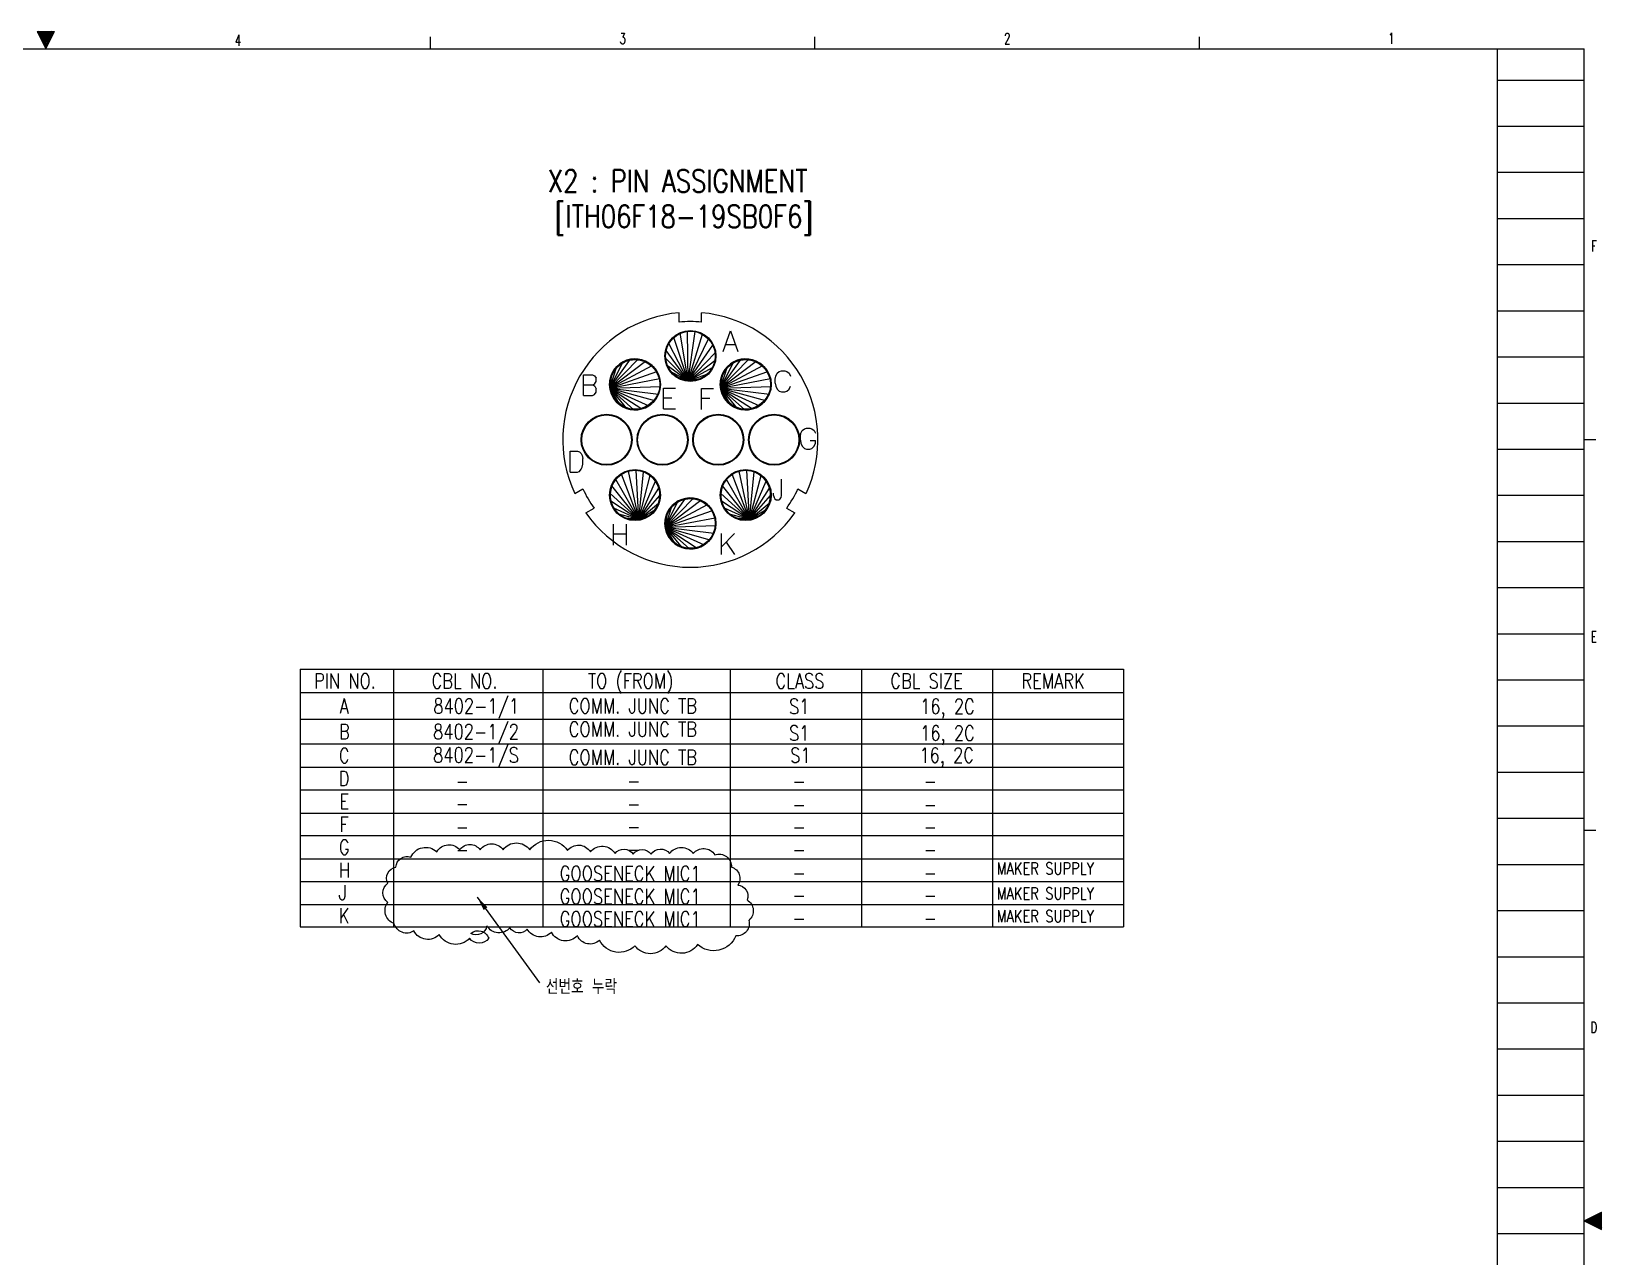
# Model space of a CAD drawing. Extents: x 260 to 819, y -886 to -454.
# Drawn here: x 537.3 to 809.5, y -675.9 to -463.5 of the extents above; entities that cross this region are included whole.
import ezdxf
from ezdxf.enums import TextEntityAlignment as Align

# ---------------------------------------------------------------- set-up
doc = ezdxf.new("R2010")
doc.units = 0
doc.header["$LTSCALE"] = 150
doc.header["$MEASUREMENT"] = 0
doc.linetypes.add('DASHED', pattern=[0.75, 0.5, -0.25])
doc.layers.get('0').update_dxf_attribs({"color": 6, "linetype": 'CONTINUOUS'})
doc.layers.add('현배선도', color=7, linetype='CONTINUOUS')
doc.styles.get("Standard").update_dxf_attribs({"font": 'romans.shx', "width": 0.8, "bigfont": 'whgtxt.shx'})
doc.dimstyles.get("Standard").update_dxf_attribs({"dimtxt": 0.18, "dimasz": 0.18, "dimexe": 0.18, "dimexo": 0.0625, "dimgap": 0.09, "dimtad": 0, "dimtih": 1, "dimtoh": 1, "dimdec": 4, "dimzin": 0, "dimdsep": 46, "dimtxsty": 'Standard', "dimcen": 0.09, "dimadec": 0, "dimazin": 0, "dimtfac": 1, "dimtdec": 4, "dimtofl": 0, "dimtmove": 0, "dimatfit": 3, "dimfxl": 0, "dimtolj": 1, "dimtzin": 0, "dimarcsym": 0})

# ---------------------------------------------------------------- blocks, each defined once
blk = doc.blocks.new('*H0')
at = {"color": 2, "linetype": 'Continuous'}
for p, q in [((3.02, 203.17), (1.99, 204.2)), ((3.02, 203.46), (2.18, 204.3)), ((3.02, 203.74), (2.37, 204.39)), ((3.02, 204.02), (2.55, 204.49)), ((3.02, 204.3), (2.74, 204.58)), ((3.02, 204.59), (2.93, 204.68)), ((0.33, 203.03), (0.11, 203.25)), ((0.9, 202.75), (0.3, 203.35)), ((1.47, 202.46), (0.49, 203.44)), ((2.04, 202.18), (0.67, 203.54)), ((2.61, 201.89), (0.86, 203.63)), ((3.02, 201.76), (1.05, 203.73)), ((3.02, 202.04), (1.24, 203.82)), ((3.02, 202.32), (1.43, 203.92)), ((3.02, 202.61), (1.61, 204.01)), ((3.02, 202.89), (1.8, 204.11))]:
    blk.add_line(p, q, dxfattribs=at)
blk = doc.blocks.new('*H1')
at = {"color": 2, "linetype": 'Continuous'}
for p, q in [((1.95, 204.18), (0.64, 202.88)), ((2.52, 204.47), (0.83, 202.78)), ((3.02, 204.69), (1.02, 202.69)), ((3.02, 204.4), (1.21, 202.59)), ((0.24, 203.32), (0.08, 203.16)), ((0.81, 203.61), (0.27, 203.07)), ((1.38, 203.89), (0.46, 202.97)), ((3.02, 204.12), (1.4, 202.5)), ((3.02, 203.84), (1.58, 202.4)), ((3.02, 203.56), (1.77, 202.31)), ((3.02, 203.27), (1.96, 202.21)), ((3.02, 202.99), (2.15, 202.12)), ((3.02, 202.71), (2.34, 202.02)), ((3.02, 202.42), (2.53, 201.93)), ((3.02, 202.14), (2.71, 201.84)), ((3.02, 201.86), (2.9, 201.74))]:
    blk.add_line(p, q, dxfattribs=at)
blk = doc.blocks.new('*H2')
at = {"color": 2, "linetype": 'Continuous'}
for p, q in [((-266.22, 407.36), (-268.12, 409.25)), ((-266.13, 407.55), (-268, 409.42)), ((-266.32, 407.17), (-267.84, 408.69)), ((-266.04, 407.74), (-267.72, 409.42)), ((-265.94, 407.93), (-267.44, 409.42)), ((-265.85, 408.12), (-267.15, 409.42)), ((-265.75, 408.31), (-266.87, 409.42)), ((-265.66, 408.5), (-266.59, 409.42)), ((-265.57, 408.69), (-266.31, 409.42)), ((-265.47, 408.87), (-266.02, 409.42)), ((-265.38, 409.06), (-265.74, 409.42)), ((-265.29, 409.25), (-265.46, 409.42)), ((-266.41, 406.98), (-267.56, 408.13)), ((-266.5, 406.79), (-267.28, 407.57)), ((-266.6, 406.61), (-267, 407.01)), ((-266.69, 406.42), (-266.72, 406.45))]:
    blk.add_line(p, q, dxfattribs=at)
blk = doc.blocks.new('*H3')
at = {"color": 2, "linetype": 'Continuous'}
for p, q in [((-267.98, 409.42), (-268.13, 409.28)), ((-267.7, 409.42), (-268.03, 409.09)), ((-267.42, 409.42), (-267.94, 408.9)), ((-267.13, 409.42), (-267.85, 408.71)), ((-266.85, 409.42), (-267.75, 408.52)), ((-266.57, 409.42), (-267.66, 408.33)), ((-266.29, 409.42), (-267.57, 408.15)), ((-266, 409.42), (-267.47, 407.96)), ((-265.72, 409.42), (-267.38, 407.77)), ((-265.44, 409.42), (-267.28, 407.58)), ((-265.25, 409.33), (-267.19, 407.39)), ((-265.52, 408.77), (-267.1, 407.2)), ((-265.8, 408.21), (-267, 407.01)), ((-266.08, 407.65), (-266.91, 406.82)), ((-266.36, 407.09), (-266.82, 406.63)), ((-266.64, 406.53), (-266.72, 406.44))]:
    blk.add_line(p, q, dxfattribs=at)
blk = doc.blocks.new('ansi-c')
at = {"color": 2, "linetype": 'Continuous'}
for p, q in [((208.8, 767.49), (211.8, 767.49)), ((208.8, 767.49), (210.3, 764.46)), ((210.3, 764.46), (211.8, 767.49)), ((477, 561.26), (480.02, 562.78)), ((477, 561.26), (480.02, 559.74)), ((480.02, 559.74), (480.02, 562.78))]:
    blk.add_line(p, q, dxfattribs=at)
at = {"color": 210, "linetype": 'Continuous'}
for p, q in [((276.98, 764.46), (276.98, 766.57)), ((343.65, 764.46), (343.65, 766.57)), ((410.33, 764.46), (410.33, 766.57)), ((462, 751.06), (477, 751.06)), ((462, 735.06), (477, 735.06)), ((462, 719.06), (477, 719.06)), ((462, 703.06), (477, 703.06)), ((477, 696.73), (479.05, 696.73)), ((462, 687.06), (477, 687.06)), ((462, 671.06), (477, 671.06)), ((462, 655.06), (477, 655.06)), ((462, 639.06), (477, 639.06)), ((477, 629), (479.05, 629)), ((462, 623.06), (477, 623.06)), ((462, 607.06), (477, 607.06)), ((462, 591.06), (477, 591.06)), ((462, 575.06), (477, 575.06)), ((477, 561.26), (479.05, 561.26)), ((462, 559.06), (477, 559.06))]:
    blk.add_line(p, q, dxfattribs=at)
at = {"color": 5, "linetype": 'Continuous'}
for p, q in [((-56.4, 764.46), (477, 764.46)), ((462, 358.06), (462, 764.46)), ((477, 358.06), (477, 764.46)), ((462, 759.06), (477, 759.06)), ((462, 743.06), (477, 743.06)), ((462, 727.06), (477, 727.06)), ((462, 711.06), (477, 711.06)), ((462, 695.06), (477, 695.06)), ((462, 679.06), (477, 679.06)), ((462, 663.06), (477, 663.06)), ((462, 647.06), (477, 647.06)), ((462, 631.06), (477, 631.06)), ((462, 615.06), (477, 615.06)), ((462, 599.06), (477, 599.06)), ((462, 583.06), (477, 583.06)), ((462, 567.06), (477, 567.06))]:
    blk.add_line(p, q, dxfattribs=at)
at = {"color": 7, "linetype": 'Continuous'}
for name in ['*H3', '*H2', '*H1', '*H0']:
    blk.add_blockref(name, (477, 358.06), dxfattribs=at)
at = {"color": 130, "linetype": 'Continuous', "width": 0.655684}
for s, p in [('4', (243.63, 765.92)), ('3', (310.33, 766.25)), ('2', (376.99, 766.25)), ('1', (443.57, 766.29)), ('F', (478.69, 730.28)), ('E', (478.69, 662.55)), ('D', (478.69, 594.82))]:
    blk.add_text(s, height=1.9, dxfattribs=at).set_placement(p, align=Align.MIDDLE_CENTER)

msp = doc.modelspace()

# ---------------------------------------------------------------- linework, layer by layer
at = {"color": 7, "linetype": 'Continuous'}
for p, q in [((649.57, -513.87), (649.57, -512.25)), ((653.45, -513.87), (653.45, -512.25)), ((657.19, -518.98), (658.45, -515.36)), ((658.45, -515.36), (659.71, -518.98)), ((657.61, -517.75), (659.29, -517.75)), ((666.56, -522.75), (666.93, -522.46)), ((666.93, -522.46), (667.3, -522.34)), ((667.3, -522.34), (667.86, -522.34)), ((667.86, -522.34), (668.24, -522.46)), ((668.24, -522.46), (668.61, -522.75)), ((632.96, -522.99), (634.55, -522.99)), ((632.96, -526.61), (632.96, -522.99)), ((632.96, -524.74), (634.64, -524.74)), ((634.55, -522.99), (634.87, -523.17)), ((634.64, -524.74), (634.97, -524.51)), ((634.64, -524.74), (634.97, -524.98)), ((634.87, -523.17), (635.2, -523.57)), ((634.97, -524.51), (635.2, -524.16)), ((634.97, -524.98), (635.2, -525.44)), ((635.2, -524.16), (635.2, -523.57)), ((646.87, -525.31), (648.93, -525.31)), ((646.87, -528.93), (646.87, -525.31)), ((666.23, -523.75), (666.32, -523.22)), ((666.23, -524.45), (666.23, -523.75)), ((666.23, -524.45), (666.32, -524.97)), ((666.32, -523.22), (666.56, -522.75)), ((666.32, -524.97), (666.56, -525.5)), ((668.61, -522.75), (668.85, -523.22)), ((668.61, -525.5), (668.85, -524.97)), ((632.96, -526.61), (634.55, -526.61)), ((634.55, -526.61), (634.87, -526.44)), ((634.87, -526.44), (635.2, -526.03)), ((635.2, -526.03), (635.2, -525.44)), ((646.87, -527.01), (648.28, -527.01)), ((653.46, -525.38), (655.51, -525.38)), ((653.46, -529), (653.46, -525.38)), ((653.46, -527.07), (654.86, -527.07)), ((666.56, -525.5), (666.93, -525.85)), ((666.93, -525.85), (667.3, -525.97)), ((667.3, -525.97), (667.86, -525.97)), ((667.86, -525.97), (668.24, -525.85)), ((668.24, -525.85), (668.61, -525.5)), ((646.87, -528.93), (648.93, -528.93)), ((670.58, -533.66), (670.67, -533.13)), ((670.67, -533.13), (670.91, -532.67)), ((670.91, -532.67), (671.28, -532.38)), ((671.28, -532.38), (671.65, -532.26)), ((671.65, -532.26), (672.21, -532.26)), ((672.21, -532.26), (672.59, -532.38)), ((672.59, -532.38), (672.96, -532.67)), ((672.96, -532.67), (673.2, -533.13)), ((630.65, -536.25), (631.96, -536.25)), ((630.65, -539.87), (630.65, -536.25)), ((631.96, -536.25), (632.29, -536.37)), ((670.58, -534.36), (670.58, -533.66)), ((670.58, -534.36), (670.67, -534.89)), ((670.67, -534.89), (670.91, -535.41)), ((670.91, -535.41), (671.28, -535.76)), ((671.28, -535.76), (671.65, -535.88)), ((671.65, -535.88), (672.21, -535.88)), ((672.21, -535.88), (672.59, -535.76)), ((672.26, -534.42), (673.2, -534.42)), ((672.59, -535.76), (672.96, -535.41)), ((672.96, -535.41), (673.2, -534.89)), ((673.2, -534.89), (673.2, -534.42)), ((632.29, -536.37), (632.57, -536.66)), ((632.57, -536.66), (632.75, -537.01)), ((632.75, -537.01), (632.89, -537.53)), ((632.75, -539.05), (632.89, -538.53)), ((632.89, -538.53), (632.89, -537.53)), ((630.65, -539.87), (631.96, -539.87)), ((631.91, -539.87), (632.29, -539.75)), ((632.29, -539.75), (632.57, -539.4)), ((632.57, -539.4), (632.75, -539.05)), ((667.32, -543.94), (667.32, -541.08)), ((631.47, -543.59), (632.87, -542.78)), ((665.91, -543.94), (665.91, -543.53)), ((665.91, -543.94), (666.01, -544.29)), ((666.01, -544.29), (666.15, -544.53)), ((667.04, -544.58), (667.22, -544.29)), ((667.22, -544.29), (667.32, -543.94)), ((670.14, -542.78), (671.55, -543.59)), ((633.41, -546.96), (634.82, -546.14)), ((666.15, -544.53), (666.38, -544.7)), ((666.38, -544.7), (666.85, -544.7)), ((666.85, -544.7), (667.04, -544.58)), ((668.2, -546.14), (669.61, -546.96)), ((638.18, -552.52), (638.18, -548.89)), ((640.43, -552.52), (640.43, -548.89)), ((638.18, -550.59), (640.43, -550.59)), ((656.89, -554.17), (656.89, -550.55)), ((656.89, -552.83), (659.13, -550.55)), ((657.73, -552.01), (659.13, -554.17))]:
    msp.add_line(p, q, dxfattribs=at)
at = {"color": 0}
msp.add_line((600.03, -574.07), (600.03, -618.74), dxfattribs=at)
at = {"color": 7, "linetype": 'Continuous'}
for points in [[(651.14, -524.05), (647.78, -517.58), (648.16, -517.03), (648.62, -516.54)], [(651.14, -524.05), (648.62, -516.54), (649.15, -516.14), (649.74, -515.82)], [(651.14, -524.05), (649.74, -515.82), (650.37, -515.59), (651.02, -515.47)], [(651.14, -524.05), (651.02, -515.47), (651.69, -515.44), (652.35, -515.52)], [(651.14, -524.05), (652.35, -515.52), (653, -515.7), (653.6, -515.98)], [(651.14, -524.05), (653.6, -515.98), (654.16, -516.35), (654.65, -516.8)], [(651.14, -524.05), (654.65, -516.8), (655.07, -517.32), (655.4, -517.9)], [(651.14, -524.05), (647.21, -520.14), (647.2, -519.48), (647.3, -518.81)], [(651.14, -524.05), (647.3, -518.81), (647.49, -518.18), (647.78, -517.58)], [(651.14, -524.05), (655.4, -517.9), (655.64, -518.52), (655.78, -519.18)], [(651.14, -524.05), (655.78, -519.18), (655.82, -519.84), (655.75, -520.51)], [(637.54, -525.34), (642.44, -520.28), (641.77, -520.25), (641.1, -520.32)], [(637.54, -525.34), (643.74, -520.64), (643.11, -520.41), (642.44, -520.28)], [(637.54, -525.34), (641.1, -520.32), (640.44, -520.5), (639.83, -520.77)], [(637.54, -525.34), (644.87, -521.38), (644.33, -520.97), (643.74, -520.64)], [(637.54, -525.34), (639.83, -520.77), (639.26, -521.13), (638.75, -521.58)], [(637.54, -525.34), (645.72, -522.43), (645.34, -521.87), (644.87, -521.38)], [(637.54, -525.34), (638.75, -521.58), (638.31, -522.1), (637.96, -522.68)], [(637.54, -525.34), (646.22, -523.68), (646.02, -523.04), (645.72, -522.43)], [(651.14, -524.05), (647.54, -521.43), (647.32, -520.8), (647.21, -520.14)], [(651.14, -524.05), (648.24, -522.57), (647.84, -522.03), (647.54, -521.43)], [(651.14, -524.05), (649.25, -523.43), (648.71, -523.04), (648.24, -522.57)], [(651.14, -524.05), (655.75, -520.51), (655.59, -521.15), (655.32, -521.77)], [(651.14, -524.05), (655.32, -521.77), (654.96, -522.33), (654.52, -522.83)], [(656.74, -525.34), (661.64, -520.28), (660.96, -520.25), (660.29, -520.32)], [(656.74, -525.34), (662.94, -520.64), (662.3, -520.41), (661.64, -520.28)], [(656.74, -525.34), (660.29, -520.32), (659.64, -520.5), (659.02, -520.77)], [(656.74, -525.34), (664.06, -521.38), (663.53, -520.97), (662.94, -520.64)], [(656.74, -525.34), (659.02, -520.77), (658.45, -521.13), (657.94, -521.58)], [(656.74, -525.34), (664.92, -522.43), (664.53, -521.87), (664.06, -521.38)], [(656.74, -525.34), (657.94, -521.58), (657.51, -522.1), (657.16, -522.68)], [(656.74, -525.34), (665.41, -523.68), (665.21, -523.04), (664.92, -522.43)], [(637.54, -525.34), (637.55, -523.96), (637.49, -524.67)], [(637.54, -525.34), (637.96, -522.68), (637.71, -523.3), (637.55, -523.96)], [(637.54, -525.34), (646.32, -525.03), (646.32, -524.35), (646.22, -523.68)], [(637.54, -525.34), (646.01, -526.34), (646.21, -525.69), (646.32, -525.03)], [(637.54, -525.34), (637.7, -526), (637.95, -526.63), (638.29, -527.21)], [(637.54, -525.34), (638.29, -527.21), (638.72, -527.73), (639.23, -528.18)], [(637.54, -525.34), (639.23, -528.18), (639.79, -528.55), (640.41, -528.83)], [(637.54, -525.34), (640.41, -528.83), (641.06, -529.01), (641.73, -529.09)], [(637.54, -525.34), (641.73, -529.09), (642.41, -529.06), (643.07, -528.93)], [(637.54, -525.34), (643.07, -528.93), (643.71, -528.71), (644.3, -528.39)], [(637.54, -525.34), (644.3, -528.39), (644.84, -527.98), (645.31, -527.49)], [(637.54, -525.34), (645.31, -527.49), (645.7, -526.94), (646.01, -526.34)], [(651.14, -524.05), (650.48, -523.94), (649.85, -523.73), (649.25, -523.43)], [(651.14, -524.05), (654.52, -522.83), (654.01, -523.26), (653.44, -523.61)], [(651.14, -524.05), (653.44, -523.61), (652.82, -523.86), (652.17, -524.01)], [(651.14, -524.05), (652.17, -524.01), (651.51, -524.06)], [(656.74, -525.34), (656.74, -523.96), (656.68, -524.67)], [(656.74, -525.34), (657.16, -522.68), (656.9, -523.3), (656.74, -523.96)], [(656.74, -525.34), (665.51, -525.03), (665.51, -524.35), (665.41, -523.68)], [(656.74, -525.34), (665.2, -526.34), (665.41, -525.69), (665.51, -525.03)], [(656.74, -525.34), (656.89, -526), (657.14, -526.63), (657.49, -527.21)], [(656.74, -525.34), (657.49, -527.21), (657.92, -527.73), (658.42, -528.18)], [(656.74, -525.34), (658.42, -528.18), (658.99, -528.55), (659.6, -528.83)], [(656.74, -525.34), (659.6, -528.83), (660.25, -529.01), (660.93, -529.09)], [(656.74, -525.34), (660.93, -529.09), (661.6, -529.06), (662.27, -528.93)], [(656.74, -525.34), (662.27, -528.93), (662.9, -528.71), (663.5, -528.39)], [(656.74, -525.34), (663.5, -528.39), (664.04, -527.98), (664.51, -527.49)], [(656.74, -525.34), (664.51, -527.49), (664.9, -526.94), (665.2, -526.34)], [(642.58, -548.12), (638.57, -541.14), (638.19, -541.69), (637.9, -542.29)], [(642.58, -548.12), (639.56, -540.25), (639.03, -540.65), (638.57, -541.14)], [(642.58, -548.12), (640.77, -539.7), (640.14, -539.93), (639.56, -540.25)], [(642.58, -548.12), (642.09, -539.55), (641.43, -539.58), (640.77, -539.7)], [(642.58, -548.12), (643.4, -539.81), (642.76, -539.63), (642.09, -539.55)], [(642.58, -548.12), (644.56, -540.46), (644.01, -540.09), (643.4, -539.81)], [(642.58, -548.12), (645.47, -541.43), (645.06, -540.91), (644.56, -540.46)], [(642.58, -548.12), (646.05, -542.64), (645.81, -542.01), (645.47, -541.43)], [(661.77, -548.12), (657.76, -541.14), (657.38, -541.69), (657.09, -542.29)], [(661.77, -548.12), (658.75, -540.25), (658.22, -540.65), (657.76, -541.14)], [(661.77, -548.12), (659.97, -539.7), (659.34, -539.93), (658.75, -540.25)], [(661.77, -548.12), (661.29, -539.55), (660.62, -539.58), (659.97, -539.7)], [(661.77, -548.12), (662.59, -539.81), (661.95, -539.63), (661.29, -539.55)], [(661.77, -548.12), (663.76, -540.46), (663.2, -540.09), (662.59, -539.81)], [(661.77, -548.12), (664.67, -541.43), (664.25, -540.91), (663.76, -540.46)], [(661.77, -548.12), (665.24, -542.64), (665, -542.01), (664.67, -541.43)], [(642.58, -548.12), (637.9, -542.29), (637.7, -542.93), (637.61, -543.59)], [(642.58, -548.12), (637.61, -543.59), (637.62, -544.25), (637.73, -544.91)], [(642.58, -548.12), (646.22, -543.95), (646.19, -543.29), (646.05, -542.64)], [(642.58, -548.12), (645.99, -545.27), (646.16, -544.62), (646.22, -543.95)], [(647.14, -549.45), (652.04, -544.39), (651.37, -544.36), (650.69, -544.43)], [(647.14, -549.45), (653.34, -544.76), (652.7, -544.52), (652.04, -544.39)], [(661.77, -548.12), (657.09, -542.29), (656.89, -542.93), (656.8, -543.59)], [(661.77, -548.12), (656.8, -543.59), (656.81, -544.25), (656.92, -544.91)], [(661.77, -548.12), (665.42, -543.95), (665.38, -543.29), (665.24, -542.64)], [(661.77, -548.12), (665.18, -545.27), (665.35, -544.62), (665.42, -543.95)], [(642.58, -548.12), (637.73, -544.91), (637.94, -545.55), (638.25, -546.14)], [(642.58, -548.12), (638.25, -546.14), (638.64, -546.68), (639.12, -547.15)], [(642.58, -548.12), (639.12, -547.15), (639.66, -547.54), (640.25, -547.84)], [(642.58, -548.12), (645.37, -546.44), (645.72, -545.88), (645.99, -545.27)], [(642.58, -548.12), (644.42, -547.37), (644.93, -546.94), (645.37, -546.44)], [(647.14, -549.45), (650.69, -544.43), (650.04, -544.61), (649.42, -544.88)], [(647.14, -549.45), (654.47, -545.49), (653.93, -545.08), (653.34, -544.76)], [(647.14, -549.45), (649.42, -544.88), (648.85, -545.24), (648.35, -545.69)], [(647.14, -549.45), (655.32, -546.54), (654.93, -545.98), (654.47, -545.49)], [(647.14, -549.45), (648.35, -545.69), (647.91, -546.21), (647.56, -546.79)], [(647.14, -549.45), (655.82, -547.79), (655.62, -547.15), (655.32, -546.54)], [(647.14, -549.45), (647.56, -546.79), (647.3, -547.41), (647.14, -548.07)], [(661.77, -548.12), (656.92, -544.91), (657.13, -545.55), (657.44, -546.14)], [(661.77, -548.12), (657.44, -546.14), (657.84, -546.68), (658.31, -547.15)], [(661.77, -548.12), (658.31, -547.15), (658.85, -547.54), (659.44, -547.84)], [(661.77, -548.12), (664.56, -546.44), (664.92, -545.88), (665.18, -545.27)], [(661.77, -548.12), (663.61, -547.37), (664.12, -546.94), (664.56, -546.44)], [(642.58, -548.12), (640.25, -547.84), (640.88, -548.05), (641.54, -548.16)], [(642.58, -548.12), (641.54, -548.16), (641.91, -548.18)], [(642.58, -548.12), (643.23, -547.97), (643.84, -547.72), (644.42, -547.37)], [(647.14, -549.45), (647.14, -548.07), (647.09, -548.78)], [(647.14, -549.45), (655.91, -549.14), (655.92, -548.46), (655.82, -547.79)], [(647.14, -549.45), (655.6, -550.45), (655.81, -549.8), (655.91, -549.14)], [(647.14, -549.45), (647.29, -550.11), (647.54, -550.74), (647.89, -551.32)], [(647.14, -549.45), (647.89, -551.32), (648.32, -551.84), (648.82, -552.29)], [(647.14, -549.45), (648.82, -552.29), (649.39, -552.66), (650.01, -552.94)], [(647.14, -549.45), (650.01, -552.94), (650.66, -553.12), (651.33, -553.2)], [(647.14, -549.45), (651.33, -553.2), (652, -553.17), (652.67, -553.05)], [(647.14, -549.45), (652.67, -553.05), (653.31, -552.82), (653.9, -552.5)], [(647.14, -549.45), (653.9, -552.5), (654.44, -552.09), (654.91, -551.6)], [(647.14, -549.45), (654.91, -551.6), (655.3, -551.05), (655.6, -550.45)], [(661.77, -548.12), (659.44, -547.84), (660.08, -548.05), (660.74, -548.16)], [(661.77, -548.12), (660.74, -548.16), (661.1, -548.18)], [(661.77, -548.12), (662.42, -547.97), (663.04, -547.72), (663.61, -547.37)]]:
    msp.add_lwpolyline(points, dxfattribs=at)
for centre, radius in [((651.51, -519.75), 4.42), ((651.51, -519.75), 4.31), ((641.91, -524.67), 4.42), ((641.91, -524.67), 4.31), ((661.1, -524.67), 4.42), ((661.1, -524.67), 4.31), ((636.99, -534.27), 4.42), ((636.99, -534.27), 4.31), ((646.68, -534.27), 4.42), ((646.68, -534.27), 4.31), ((656.34, -534.27), 4.42), ((656.34, -534.27), 4.31), ((666.02, -534.27), 4.42), ((666.02, -534.27), 4.31), ((641.91, -543.86), 4.42), ((641.91, -543.86), 4.31), ((661.1, -543.86), 4.42), ((661.1, -543.86), 4.31), ((651.51, -548.78), 4.42), ((651.51, -548.78), 4.31)]:
    msp.add_circle(centre, radius, dxfattribs=at)
for radius, start, end in [(22.11, 95.0373, 204.9627), (20.49, 84.5638, 95.4362), (22.11, 335.0373, 84.9627), (20.49, 204.5638, 215.4362), (20.49, 324.5638, 335.4362), (22.11, 215.0373, 324.9627)]:
    msp.add_arc((651.51, -534.27), radius, start, end, dxfattribs=at)
at = {"layer": '현배선도', "color": 0}
for p, q in [((583.86, -574.07), (583.86, -578.11)), ((583.86, -574.07), (658.42, -574.07)), ((600.03, -574.07), (600.03, -578.11)), ((625.94, -574.07), (625.94, -578.11)), ((658.42, -574.07), (681.15, -574.07)), ((658.42, -574.07), (658.42, -578.11)), ((681.15, -574.07), (703.88, -574.07)), ((681.15, -574.07), (681.15, -578.11)), ((703.88, -574.07), (703.88, -578.11)), ((703.88, -574.07), (726.61, -574.07)), ((726.61, -574.07), (726.61, -578.11)), ((583.86, -578.11), (600.03, -578.11)), ((583.86, -578.11), (583.86, -582.74)), ((600.03, -578.11), (600.03, -582.74)), ((600.03, -578.11), (658.42, -578.11)), ((625.94, -578.11), (625.94, -582.74)), ((658.42, -578.11), (681.15, -578.11)), ((658.42, -578.11), (658.42, -582.74)), ((681.15, -578.11), (703.88, -578.11)), ((681.15, -578.11), (681.15, -582.74)), ((703.88, -578.11), (703.88, -582.74)), ((703.88, -578.11), (726.61, -578.11)), ((726.61, -578.11), (726.61, -582.74)), ((583.86, -582.74), (600.03, -582.74)), ((583.86, -582.74), (583.86, -587.02)), ((600.03, -582.74), (600.03, -587.02)), ((600.03, -582.74), (658.42, -582.74)), ((625.94, -582.74), (625.94, -587.02)), ((658.42, -582.74), (681.15, -582.74)), ((658.42, -582.74), (658.42, -587.02)), ((681.15, -582.74), (703.88, -582.74)), ((681.15, -582.74), (681.15, -587.02)), ((703.88, -582.74), (703.88, -587.02)), ((703.88, -582.74), (726.61, -582.74)), ((726.61, -582.74), (726.61, -587.02)), ((583.86, -587.02), (600.03, -587.02)), ((583.86, -587.02), (583.86, -591.06)), ((600.03, -587.02), (600.03, -591.06)), ((600.03, -587.02), (658.42, -587.02)), ((625.94, -587.02), (625.94, -591.06)), ((658.42, -587.02), (681.15, -587.02)), ((658.42, -587.02), (658.42, -591.06)), ((681.15, -587.02), (703.88, -587.02)), ((681.15, -587.02), (681.15, -591.06)), ((703.88, -587.02), (703.88, -591.06)), ((703.88, -587.02), (726.61, -587.02)), ((726.61, -587.02), (726.61, -591.06)), ((583.86, -591.06), (600.03, -591.06)), ((583.86, -591.06), (583.86, -594.96)), ((600.03, -591.06), (600.03, -594.96)), ((600.03, -591.06), (658.42, -591.06)), ((625.94, -591.06), (625.94, -594.96)), ((658.42, -591.06), (681.15, -591.06)), ((658.42, -591.06), (658.42, -594.96)), ((681.15, -591.06), (703.88, -591.06)), ((681.15, -591.06), (681.15, -594.96)), ((703.88, -591.06), (703.88, -594.96)), ((703.88, -591.06), (726.61, -591.06)), ((726.61, -591.06), (726.61, -594.96)), ((583.86, -594.96), (600.03, -594.96)), ((583.86, -594.96), (583.86, -599)), ((600.03, -594.96), (600.03, -599)), ((600.03, -594.96), (658.42, -594.96)), ((625.94, -594.96), (625.94, -599)), ((658.42, -594.96), (681.15, -594.96)), ((658.42, -594.96), (658.42, -599)), ((681.15, -594.96), (703.88, -594.96)), ((681.15, -594.96), (681.15, -599)), ((703.88, -594.96), (703.88, -599)), ((703.88, -594.96), (726.61, -594.96)), ((726.61, -594.96), (726.61, -599)), ((583.86, -599), (600.03, -599)), ((583.86, -599), (583.86, -602.91)), ((600.03, -599), (600.03, -602.91)), ((600.03, -599), (658.42, -599)), ((625.94, -599), (625.94, -602.91)), ((658.42, -599), (681.15, -599)), ((658.42, -599), (658.42, -602.91)), ((681.15, -599), (703.88, -599)), ((681.15, -599), (681.15, -602.91)), ((703.88, -599), (703.88, -602.91)), ((703.88, -599), (726.61, -599)), ((726.61, -599), (726.61, -602.91)), ((583.86, -602.91), (600.03, -602.91)), ((583.86, -602.91), (583.86, -606.95)), ((600.03, -602.91), (600.03, -606.95)), ((600.03, -602.91), (658.42, -602.91)), ((625.94, -602.91), (625.94, -606.95)), ((658.42, -602.91), (681.15, -602.91)), ((658.42, -602.91), (658.42, -606.95)), ((681.15, -602.91), (703.88, -602.91)), ((681.15, -602.91), (681.15, -606.95)), ((703.88, -602.91), (703.88, -606.95)), ((703.88, -602.91), (726.61, -602.91)), ((726.61, -602.91), (726.61, -606.95)), ((583.86, -606.95), (600.03, -606.95)), ((583.86, -606.95), (583.86, -610.85)), ((600.03, -606.95), (600.03, -610.85)), ((600.03, -606.95), (658.42, -606.95)), ((625.94, -606.95), (625.94, -610.85)), ((658.42, -606.95), (681.15, -606.95)), ((658.42, -606.95), (658.42, -610.85)), ((681.15, -606.95), (703.88, -606.95)), ((681.15, -606.95), (681.15, -610.85)), ((703.88, -606.95), (703.88, -610.85)), ((703.88, -606.95), (726.61, -606.95)), ((726.61, -606.95), (726.61, -610.85)), ((583.86, -610.85), (600.03, -610.85)), ((583.86, -610.85), (583.86, -614.83)), ((600.03, -610.85), (600.03, -614.83)), ((600.03, -610.85), (658.42, -610.85)), ((625.94, -610.85), (625.94, -614.83)), ((658.42, -610.85), (681.15, -610.85)), ((658.42, -610.85), (658.42, -614.83)), ((681.15, -610.85), (703.88, -610.85)), ((681.15, -610.85), (681.15, -614.83)), ((703.88, -610.85), (703.88, -614.83)), ((703.88, -610.85), (726.61, -610.85)), ((726.61, -610.85), (726.61, -614.83)), ((583.86, -614.83), (600.03, -614.83)), ((583.86, -614.83), (583.86, -618.74)), ((600.03, -614.83), (600.03, -618.74)), ((600.03, -614.83), (658.42, -614.83)), ((625.94, -614.83), (625.94, -618.74)), ((658.42, -614.83), (681.15, -614.83)), ((658.42, -614.83), (658.42, -618.74)), ((681.15, -614.83), (703.88, -614.83)), ((681.15, -614.83), (681.15, -618.74)), ((703.88, -614.83), (703.88, -618.74)), ((703.88, -614.83), (726.61, -614.83)), ((726.61, -614.83), (726.61, -618.74)), ((583.86, -618.74), (600.03, -618.74)), ((600.03, -618.74), (658.42, -618.74)), ((658.42, -618.74), (681.15, -618.74)), ((681.15, -618.74), (703.88, -618.74)), ((703.88, -618.74), (726.61, -618.74))]:
    msp.add_line(p, q, dxfattribs=at)
at = {"layer": '현배선도', "color": 3}
msp.add_lwpolyline([(616.57, -620.71, -0.520567), (613.24, -620.71, -0.520567), (607.98, -620.06, -0.520567), (603.58, -619.42, -0.520567), (600.15, -618.13, -0.520567), (599.07, -614.49, -0.520567), (599.07, -611.16, -0.520567), (600.47, -608.38, -0.520567), (603.04, -606.66, -0.520567), (607.55, -605.7, -0.520567), (611.52, -605.37, -0.520567), (615.07, -605.37, -0.520567), (619.04, -605.37, -0.520567), (623.65, -605.37, -0.520567), (630.2, -605.48, -0.520567), (634.17, -605.7, -0.520567), (638.47, -606.02, -0.520567), (641.58, -606.12, -0.520567), (644.69, -606.12, -0.520567), (647.91, -606.02, -0.520567), (651.99, -606.02, -0.520567), (655.75, -606.23, -0.520567), (658.65, -608.38, -0.520567), (659.72, -611.49, -0.520567), (661.33, -614.06, -0.520567), (661.65, -617.6, -0.520567), (659.4, -620.28, -0.520567), (652.74, -621.78, -0.520567), (647.27, -621.99, -0.520567), (641.9, -621.99, -0.520567), (635.78, -621.03, -0.520567), (631.92, -620.28, -0.520567), (627.41, -619.64, -0.520567), (623.22, -619.1, -0.520567), (620.22, -618.88, -0.520567), (616.25, -618.56, -0.520567), (613.46, -619.85, -0.520567)], format="xyb", close=True, dxfattribs=at)

# ---------------------------------------------------------------- block references
at = {"linetype": 'DASHED'}
msp.add_blockref('ansi-c', (329.46, -1230.96), dxfattribs=at)
msp.add_blockref('ansi-c', (329.46, -1230.96), dxfattribs=at)

# ---------------------------------------------------------------- texts
at = {"layer": '현배선도', "color": 4, "width": 0.8}
for s, p in [('X2 : PIN ASSIGNMENT', (626.79, -491.34)), ('[ITH06F18-19SB0F6]', (628.01, -497.49))]:
    msp.add_text(s, height=3.8749, dxfattribs=at).set_placement(p)
at = {"layer": '현배선도', "color": 0, "width": 0.8}
for s, height, p in [('TO (FROM)', 2.583, (633.75, -577.38)), ('PIN NO.', 2.583, (586.27, -577.38)), ('CBL NO.', 2.583, (606.63, -577.38)), ('CLASS', 2.583, (666.26, -577.38)), ('CBL SIZE', 2.583, (686.17, -577.38)), ('REMARK', 2.583, (708.9, -577.38)), ('A', 2.58, (590.69, -581.72)), ('8402-1/1', 2.583, (606.94, -581.72)), ('COMM. JUNC TB', 2.5833, (630.42, -581.71)), ('S1', 2.583, (668.61, -581.79)), ('16, 2C', 2.583, (691.34, -581.79)), ('B', 2.58, (590.59, -586.17)), ('8402-1/2', 2.583, (606.91, -586.17)), ('COMM. JUNC TB', 2.5833, (630.42, -585.75)), ('S1', 2.583, (668.61, -586.42)), ('16, 2C', 2.583, (691.34, -586.42)), ('C', 2.58, (590.56, -590.32)), ('8402-1/S', 2.583, (606.91, -590.21)), ('S1', 2.583, (668.81, -590.26)), ('16, 2C', 2.583, (691.21, -590.26)), ('COMM. JUNC TB', 2.5833, (630.42, -590.62)), ('D', 2.58, (590.53, -594.3)), ('E', 2.58, (590.65, -598.27)), ('-', 2.58, (610.83, -594.73)), ('-', 2.58, (640.57, -594.66)), ('-', 2.58, (669.22, -594.73)), ('-', 2.58, (691.95, -594.73)), ('-', 2.58, (610.83, -598.64)), ('-', 2.58, (640.57, -598.7)), ('-', 2.58, (669.22, -598.77)), ('-', 2.58, (691.95, -598.77)), ('F', 2.58, (590.69, -602.25)), ('-', 2.58, (610.83, -602.68)), ('-', 2.58, (640.57, -602.6)), ('-', 2.58, (669.22, -602.68)), ('-', 2.58, (691.95, -602.68)), ('G', 2.58, (590.57, -606.21)), ('-', 2.58, (610.83, -606.58)), ('-', 2.58, (640.57, -606.51)), ('-', 2.58, (669.22, -606.58)), ('-', 2.58, (691.95, -606.58)), ('H', 2.58, (590.57, -610.19)), ('GOOSENECK MIC1', 2.5833, (628.85, -610.76)), ('-', 2.58, (669.22, -610.62)), ('-', 2.58, (691.95, -610.62)), ('MAKER SUPPLY', 2.0666, (704.62, -609.63)), ('J', 2.58, (590.53, -614.1)), ('GOOSENECK MIC1', 2.5833, (628.85, -614.74)), ('MAKER SUPPLY', 2.0666, (704.62, -613.96)), ('-', 2.58, (669.22, -614.53)), ('-', 2.58, (691.95, -614.53)), ('K', 2.58, (590.55, -618.08)), ('GOOSENECK MIC1', 2.5833, (628.85, -618.65)), ('-', 2.58, (669.22, -618.51)), ('-', 2.58, (691.95, -618.51)), ('MAKER SUPPLY', 2.0666, (704.62, -617.92)), ('선번호 누락', 2.583, (626.45, -630.39))]:
    msp.add_text(s, height=height, dxfattribs=at).set_placement(p)

# ---------------------------------------------------------------- leaders
at = {"layer": '현배선도', "color": 3}
msp.add_leader([(614.53, -613.55), (625.37, -628.45)], dimstyle='Standard', override={"dimtxt": 2.5, "dimasz": 2.5, "dimexe": 1, "dimexo": 1, "dimgap": 0.9, "dimtad": 0, "dimtih": 0, "dimtoh": 0, "dimdec": 1, "dimrnd": 0.0005, "dimzin": 12, "dimcen": 0, "dimclrd": 6, "dimclre": 6, "dimclrt": 4, "dimtm": 1e-09, "dimtfac": 0.5, "dimtdec": 1, "dimtofl": 1, "dimtvp": 0.9, "dimtzin": 8}, dxfattribs=at)

doc.saveas('drawing.dxf')
